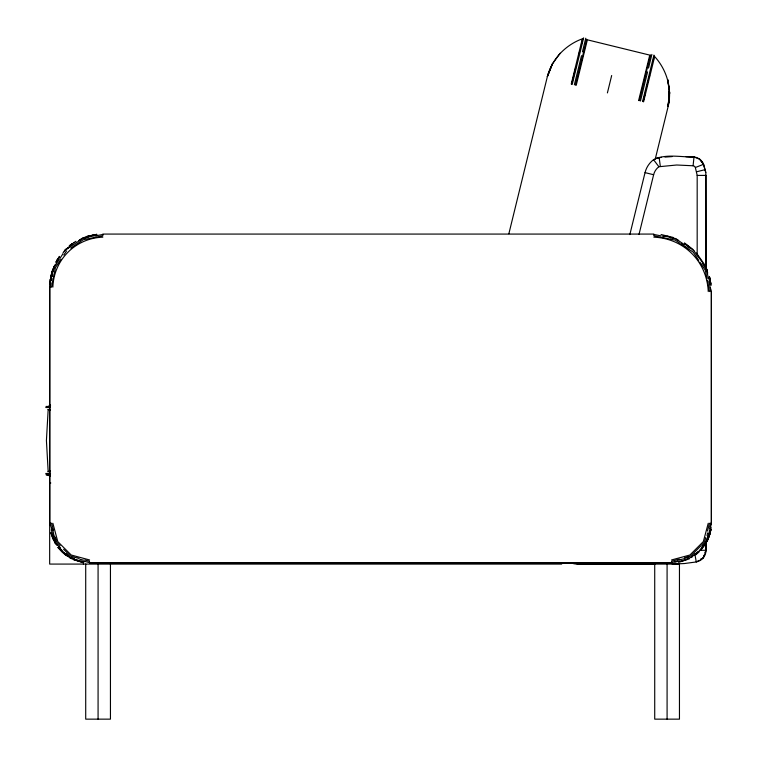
<?xml version="1.0" encoding="UTF-8"?>
<svg xmlns="http://www.w3.org/2000/svg" width="757" height="757" viewBox="0 0 757 757"><rect width="100%" height="100%" fill="white"/><g stroke="black" fill="none" stroke-linecap="round" stroke-linejoin="round"><path stroke-width="1.14" d="M643.582 101.779L654.663 56.557C666.671 69.72 672.311 88.493 668.251 105.999L655.212 159.216M668.914 96.517L669.141 91.285L668.781 97.028M669.595 92.751L668.232 106.056L669.595 92.751L667.674 79.57L669.595 92.751L668.251 105.999M668.488 101.627L668.194 106.226L668.516 101.911M49.934 283.279L50.823 276.683L53.009 268.915M697.178 254.655L697.178 175.416L695.352 167.515A2.744 2.744 0 0 0 693.081 165.774L694.018 156.973C680.846 157.238 665.8 153.586 653.537 159.68A23.155 23.155 0 0 0 645.04 172.624L629.852 234.585M50.312 279.238L49.782 284.263L52.233 270.987M707.095 541.132L709.971 533.562L711.135 527.109M50.274 279.995L52.971 269.047M710.946 529.247L709.688 534.849L707.284 540.895M710.113 528.395L707.644 538.284M710.927 529.38L709.829 534.376M707.057 535.644L707.568 532.985M50.369 284.036L49.754 287.13L49.782 523.257L50.293 525.282M52.952 271.044L53.794 266.814L54.949 265.092M49.953 287.13L50.397 284.859M53.217 270.694L53.974 266.89L55.696 264.316M51.012 282.834L50.161 287.13L50.804 287.13M51.438 280.686L51.864 278.538M52.29 276.4L52.668 274.507M53.227 271.687L54.173 266.966L59.311 259.282M51.561 287.13L53.444 277.639M53.652 276.579L55.46 267.505L61.024 259.187M52.867 287.13C53.842 259.736 75.445 238.124 102.838 237.159M50.52 277.914L52.167 271.167M710.681 530.383L707.029 541.236M51.608 276.807L52.735 271.895M508.865 233.743L547.415 76.391C551.967 59.027 565.545 44.918 582.332 38.825L571.251 84.055M571.649 84.15L575.935 66.644M579.124 53.652L579.578 51.798M581.395 44.36L581.707 43.121M582.01 41.881L582.862 38.389M572.264 84.301L583.638 37.869M574.355 84.822L581.499 55.658M582.426 51.873L585.776 38.228M575.509 85.096L580.487 64.78M580.714 63.853L585.076 46.082M585.275 45.25L586.741 39.279M576.219 85.276L587.356 39.818L649.752 55.11L638.615 100.558M607.407 92.912L611.675 75.52M639.305 100.728L645.418 75.766M645.645 74.839L650.036 56.926M650.159 56.425L650.528 54.92M640.46 101.012L647.604 71.849M648.531 68.073L651.872 54.428M642.561 101.523L653.934 55.1M643.166 101.675L645.314 92.922M646.923 86.355L647.462 84.159M647.916 82.305L648.371 80.45M653.225 60.636L653.632 58.951M653.953 57.646L654.379 55.904M649.355 76.75L649.648 75.558M639.022 234.396L653.632 174.735A14.298 14.298 0 0 1 658.883 166.739L676.673 165.007L693.081 165.774M708.249 523.257L703.338 541.605L689.901 555.032L671.563 559.953M705.742 537.508L704.474 542.258L701.692 545.04M707.464 531.064L709.564 523.257M706.915 538.369L705.685 542.958L702.08 546.563M709.555 528.518L710.955 523.257L710.312 523.257M706.357 541.208L705.865 543.062L704.407 544.51M710.321 526.418L710.899 524.241M706.877 539.987L706.035 543.166L704.209 544.983M710.549 526.295L711.362 523.257L711.334 291.559M574.724 71.007L575.15 69.445M708.155 537.319L709.148 534.073M708.145 536.959L709.867 531.755M703.177 557.824L703.963 555.666M705.136 552.44L705.912 550.292L705.912 542.012M704.644 554.096L703.262 557.9L700.263 559.631L702.184 558.392M704.994 553.14L706.026 550.292L706.026 542.012M547.396 76.457L552.345 64.014L547.396 76.457L552.345 64.014L560.152 53.217M709.214 536.306L706.868 541.738M55.895 262.263L59.141 256.907M56.113 262.036L57.362 259.831M56.397 261.496L58.005 258.78M56.444 261.241L59.51 256.377M62.907 253.179L65.301 249.592L69.606 246.716M64.298 251.447L65.443 249.734L68.878 247.444M59.879 258.421L62.736 254.153M63.796 255.024L66.578 250.87M701.124 548.711L703.262 545.57M704.606 545.381L700.471 550.566M703.206 546.497L697.481 552.837L694.178 555.354M700.991 545.74L690.564 556.168L684.593 557.767M694.869 553.774L691.255 557.379L687.318 558.439M691.359 557.559L692.816 556.111M699.184 551.825L695.787 554.796M694.879 554.228L698.238 551.456M69.076 246.11L71.196 244.464M70.07 245.315L71.924 243.915M70.146 245.363L72.417 243.678M69.71 245.703L73.808 242.723M79.078 240.385L82.522 238.086L87.547 237.083M79.173 240.565L82.598 238.266M65.585 249.876L69.01 247.596M69.862 247.028L82.683 238.455L87.717 237.452M70.742 248.088L83.213 239.751L102.838 235.843L102.838 234.452L95.789 235.853M74.082 242.458L75.955 241.303M698.891 560.426L696.27 561.949L684.3 563.549L672.235 564.079L672.235 563.189M689.343 558.836L678.603 562.394M688.037 557.01L683.429 558.94L677.373 560.189M687.053 559.13L683.789 560.426L674.856 562.044M695.352 167.515L703.603 164.297L705.846 172.482L706.026 268.839M84.746 237.253L95.77 234.556M682.379 560.852L686.135 559.707M86.695 236.525L96.839 234.348M87.973 236.979L96.309 235.455M86.885 236.449L96.716 234.367M679.36 559.168L671.563 561.259L671.563 562.659L676.484 561.344M656.234 158.27L661.486 157.333M696.714 171.773L705.297 169.596M85.787 237.386L90.055 236.345M83.554 238.077L85.655 237.66M664.968 157.087L672.216 156.576M697.178 175.416L706.026 175.416M102.838 234.074L653.849 234.074M49.688 405.004L50.426 405.004M49.063 405.421L50.568 405.421M46.007 406.462L50.255 406.462M45.751 407.521L50.473 407.521M47.833 409.471L50.511 409.471M50.303 410.048L48.145 410.048L46.423 440.546L48.136 471.034L50.464 471.034M47.767 471.715L50.435 471.715M45.732 473.494L50.549 473.494M50.076 474.705L45.988 474.705L49.489 475.67M49.375 476.058L50.388 476.058M49.669 483.004L50.823 483.004M699.6 550.292L706.026 550.292A11.847 11.847 0 0 1 696.27 561.949L695.134 555.629M89.563 563.038L671.563 563.038M89.563 563.113L671.563 563.113M577.231 563.965L654.644 563.965M561.694 564.079L49.669 564.079L49.707 287.13M571.138 562.829A15.433 15.433 0 0 0 577.231 564.079L679.455 564.079L679.455 719.15L654.72 719.15L654.72 564.079M685.87 156.699L694.008 157.087M663.586 235.919L670.03 237.187M661.079 234.538L673.068 237.405M84.424 561.808L74.536 559.347M83.44 562.621L73.618 559.764M672.49 237.953L675.783 238.606M661.06 235.881L653.849 234.452L653.849 235.096M662.441 236.156L664.674 236.6M670.134 237.689L675.708 238.796L684.044 244.369M653.849 235.843L668.97 238.852M669.841 239.032L675.168 240.092L679.691 243.111M653.849 237.159C683.921 238.417 706.991 261.487 708.249 291.559M82.437 562.385L71.688 558.789M79.835 559.272L83.753 560.189M667.154 236.175L669.074 236.638M645.04 172.624L653.632 174.735M89.563 559.953L71.215 555.032L57.778 541.605L52.867 523.257M74.593 557.247L70.562 556.168L63.607 549.213M75.312 557.445L79.106 558.458M84.812 559.991L89.563 561.259M74.451 558.609L69.862 557.379L66.256 553.774M84.254 561.24L89.563 562.659L89.563 562.016M69.758 557.559L71.745 558.098M72.606 558.524L69.653 557.729L67.837 555.912M75.492 559.858L78.737 560.852M684.46 243.905L687.659 245.902M676.711 239.221L678.575 240.471M692.523 249.791L694.377 251.031M687.744 246.839L689.599 248.078M680.59 243.716L683.306 245.523M685.113 246.735L693.242 252.166L698.673 260.294M67.25 554.966L64.108 552.828L58.582 546.582M684.451 242.902L693.194 249.659M681.669 244.009L686.599 247.397M685.293 244.028L688.804 246.555M67.439 556.31L62.254 552.165L58.024 547.491M65.433 554.966L58.109 547.718M63.862 552.932L66.323 554.909M64.203 553.159L65.755 554.408M689.627 247.246L692.116 249.308M60.125 545.74L56.652 542.258L55.299 537.224M60.484 548.011L55.441 542.958L54.381 539.022M57.437 545.239L55.261 543.062L54.693 540.962M57.277 545.352L55.091 543.166L54.419 540.678M58.251 547.216L61.875 551.276M697.547 255.781L702.572 262.452M696.431 252.952L704.824 264.997M653.537 159.68L658.883 166.739M699.761 159.377L703.49 164.335L705.732 172.501M704.389 265.66L706.991 269.549L707.71 273.192M694.235 251.173L697.329 255.809M702.278 263.218L706.612 269.7L708.353 278.444M699.884 262.102L705.316 270.24L707.047 278.936M53.984 541.047L51.116 533.43M55.81 539.732L53.879 535.123L52.621 529.067M53.69 538.747L51.306 529.768M52.962 539.022L50.785 532.445M52.981 536.95L54.021 540.063M52.753 527.724L51.561 523.257L50.161 523.257L51.211 527.203M52.981 528.566L53.454 530.326M51.391 527.847L51.949 529.947M49.953 523.257L50.435 525.065M709.375 276.466L710.823 283.383M709.423 276.627L711.069 285.427M709.65 277.772L710.87 284.329M709.678 277.885L710.388 281.188M706.801 269.624L707.246 271.867M710.369 287.556L710.965 290.556M708.968 281.557L710.955 291.559M707.379 280.573L709.564 291.559M708.883 278.018L709.64 282.777M659.148 157.38L660.293 166.161M711.41 291.559L711.41 523.257M705.912 175.416L705.912 268.839M667.087 564.079L667.087 719.15M577.231 563.189L577.231 564.079M110.446 564.079L110.446 719.15L85.711 719.15L85.711 564.079M98.079 564.079L98.079 719.15M83.412 561.732L83.412 564.079M699.837 159.292L694.018 156.973A11.601 11.601 0 0 1 703.603 164.297L699.837 159.292"/></g></svg>
